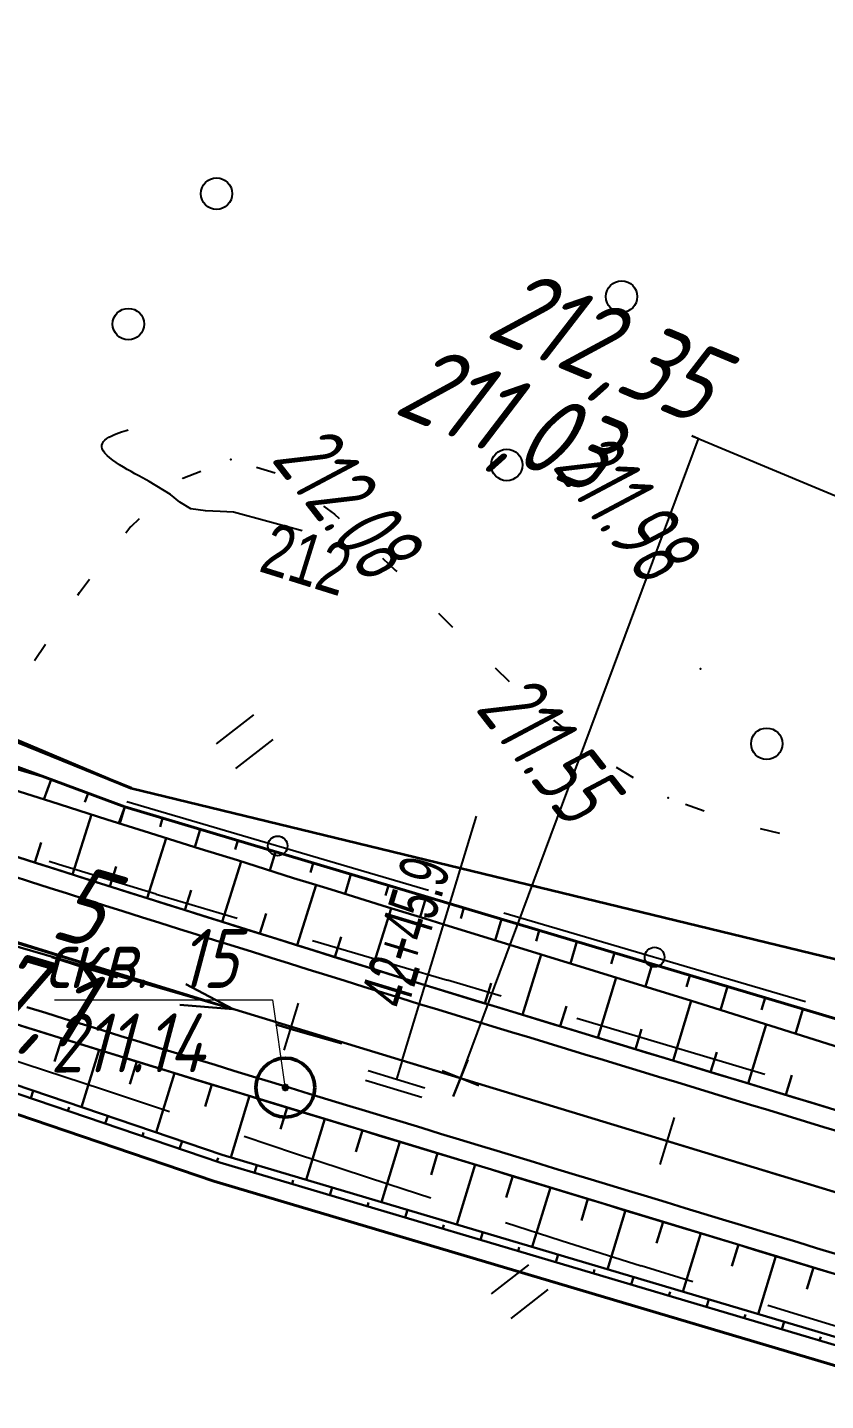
# Model space of a CAD drawing. Header units: millimetres. Extents: x -1799 to 6962, y -1020 to 4121.
# Drawn here: x 1944.7 to 1985.3, y 2233.2 to 2303.1 of the extents above; entities that cross this region are included whole.
import ezdxf
from ezdxf import colors
from ezdxf.entities.mleader import LeaderData, LeaderLine
from ezdxf.math import Vec2, Vec3

# ---------------------------------------------------------------- set-up
doc = ezdxf.new("R2010")
doc.units = ezdxf.units.MM
doc.linetypes.add('CONTI', pattern=[0])
doc.linetypes.add('STROT', pattern=[1.7, 0.5, -1.2])
for name, color, linetype, lineweight in [('10', 1, 'Continuous', 35), ('геология', 7, 'Continuous', 20), ('КОПИЯ_ОСЬ_13_ОТКОСЫ', 7, 'Continuous', 30), ('ОСЬ_ВЕРХ_ПОКРЫТИЯ_ГРАНИЦЫ_ПОЛОС', 7, 'Continuous', 30), ('ОСЬ_ВЕРХ_ПОКРЫТИЯ_ОСЬ', 1, 'Continuous', 30), ('Отметки', 5, 'Continuous', 30), ('Уклоны ПЧ', 5, 'Continuous', 30)]:
    doc.layers.add(name, color=color, linetype=linetype, lineweight=lineweight)
for name, color, linetype in [('_Ростелеком', 6, 'Continuous'), ('GOR_BDEFAULT', 212, 'CONTI'), ('PI_OTDEFAULT', 172, 'CONTI'), ('PI_TTDEFAULT', 5, 'CONTI'), ('PLN_O', 7, 'CONTI'), ('SIT_LDEFAULT', 7, 'CONTI'), ('ZAPSKDEFAULT', 7, 'CONTI'), ('КОПИЯ_ОСЬ_ТАНГЕНСЫ', 1, 'Continuous'), ('ОСЬ_ВЕРХ_ПОКРЫТИЯ_ПИКЕТЫ', 1, 'Continuous'), ('ОСЬ_ВЕРХ_ПОКРЫТИЯ_РАЗБИВКА_КРИВ', 1, 'Continuous'), ('ОСЬ_ВЕРХ_ПОКРЫТИЯ_ТАНГЕНСЫ', 1, 'Continuous'), ('разметка', 7, 'Continuous')]:
    doc.layers.add(name, color=color, linetype=linetype)
doc.styles.add('eskd', font='spds.shx', dxfattribs={"width": 1.2, "oblique": 15})
doc.styles.add('SHRFT', font='TXT', dxfattribs={"width": 3.5})
doc.styles.get("Standard").update_dxf_attribs({"font": 'arial.ttf'})
doc.styles.add('STYLE1', font='romand.shx', dxfattribs={"width": 0.9})
doc.styles.add('ГОСТ', font='', dxfattribs={"oblique": 15, "height": 4})
doc.styles.get('ГОСТ').set_extended_font_data('GOST type A')
doc.linetypes.add('кабель_связи_проект.', pattern='A,10,-1,["/",STYLE1,S=3,R=0,X=0,Y=-1.5],-4.1', length=15.1)

# ---------------------------------------------------------------- blocks, each defined once
blk = doc.blocks.new('BL_2011')
at = {"color": 0}
for p, q in [((0, 0), (0, 2.4)), ((1.6, 0), (1.6, 2.4))]:
    blk.add_line(p, q, dxfattribs=at)
blk = doc.blocks.new('BL_2002')
at = {"color": 0}
blk.add_circle((0, 0), 0.8, dxfattribs=at)
blk = doc.blocks.new('_None')
blk = doc.blocks.new('Крест')
at = {"layer": 'Отметки'}
for points in [[(0, 1), (0, -1)], [(-1, 0), (1, 0)]]:
    blk.add_lwpolyline(points, dxfattribs=at)
blk = doc.blocks.new('Стрелка')
at = {"layer": 'Уклоны ПЧ', "ltscale": 2}
for points in [[(-0.02342005360436872, -0.04794833697465961), (-0.02342005360436872, 17.97170368749525)], [(-0.02342005360436872, -0.04794833697465961), (-0.5784949510263147, 2.621650927669716)], [(-0.02342005360436872, -0.04794833697465961), (0.5316548438175772, 2.621650927669716)]]:
    blk.add_lwpolyline(points, dxfattribs=at)

msp = doc.modelspace()

# ---------------------------------------------------------------- linework, layer by layer
at = {"layer": '10'}
for points in [[(1669.735964376314, 2453.013480735396), (1726.415964376481, 2400.56348073521), (1756.385964376686, 2382.173480734614), (1836.675964376258, 2319.303480735433), (1870.275964376351, 2298.053480735433), (1950.005964376332, 2264.3734807348), (2101.215964376295, 2227.683480735322), (2162.085964376407, 2219.923480734614), (2159.525964376351, 2213.473480735359), (2297.715964376295, 2209.333480734763)], [(2183.505964376332, 2191.983480735135), (2147.735964376314, 2194.533480734949), (2142.615964376668, 2191.883480735508), (2116.1859643765, 2194.943480735098), (2121.505964376332, 2198.673480734614), (2060.255964376332, 2212.883480735508), (1954.215964376295, 2244.3734807348), (1908.265964376575, 2259.993480734912), (1868.805964376612, 2274.963480734651), (1861.985964376314, 2277.543480734726), (1816.175964376258, 2308.343480734539), (1771.535964376593, 2341.523480735173), (1769.965964376295, 2334.713480734651), (1760.115964376668, 2342.793480734726)]]:
    msp.add_lwpolyline(points, dxfattribs=at)
at = {"layer": '_Ростелеком', "linetype": 'кабель_связи_проект.', "lineweight": 40, "ltscale": 0.25}
for points in [[(1696.714648970878, 2398.476130288479), (1727.091222252473, 2370.957340737258), (1759.704602863038, 2347.136348735926), (1771.53596436859, 2341.523480700714), (1788.74518032856, 2328.732222103898), (1824.303815422152, 2302.878782804509), (1851.46884326629, 2285.136642693927), (1851.46884326629, 2285.136642693927), (1863.17466596902, 2278.062137788546), (1878.271485360232, 2271.372531694745), (1892.091307884557, 2266.129684680526), (1908.265964376575, 2259.993480734912), (1954.21596437548, 2244.3734807348), (2038.371203434022, 2219.382453972858), (2060.255964376594, 2212.883480735508), (2096.453258847565, 2204.485708415893), (2121.505964377351, 2198.673480735545), (2147.735964376314, 2194.533480734949), (2165.620964376323, 2193.258480735508)], [(1861.583909030489, 2302.153266930406), (1869.855509096591, 2297.47169012056), (1902.423554655057, 2283.685701707763), (1950.005964376245, 2264.3734807348)]]:
    msp.add_lwpolyline(points, dxfattribs=at)
at = {"layer": 'GOR_BDEFAULT', "color": 212, "elevation": 212, "flags": 128}
msp.add_lwpolyline([(1958.711700376423, 2277.479210735683), (1955.211700376423, 2278.429215735209), (1954.53170037643, 2278.45921473523), (1953.79170037644, 2278.489212735009), (1953.051700376449, 2278.599213735585), (1952.481700376442, 2278.939217735467), (1952.001700376402, 2279.329216734891), (1950.931700376395, 2279.989212735009), (1950.771700376421, 2280.069214735565), (1950.591700376428, 2280.169213734952), (1950.401700376426, 2280.26921173503), (1950.201700376414, 2280.379212735606), (1950.011700376412, 2280.489212735009), (1949.8117003764, 2280.599213735585), (1949.611700376447, 2280.719216735487), (1949.421700376444, 2280.839211735328), (1949.241700376451, 2280.95921473523), (1949.071700376409, 2281.079216734891), (1948.921700376444, 2281.199212734972), (1948.78170037643, 2281.319214735565), (1948.671700376444, 2281.429215735209), (1948.591700376428, 2281.539216734854), (1948.53170037643, 2281.649216735189), (1948.511700376412, 2281.749215735507), (1948.511700376412, 2281.839211735328), (1948.551700376449, 2281.929215735209), (1948.601700376437, 2282.01921173503), (1948.671700376444, 2282.099213735585), (1948.771700376421, 2282.169213734952), (1948.871700376398, 2282.239212735009), (1948.991700376451, 2282.299218735111), (1949.121700376398, 2282.359215734911), (1949.251700376402, 2282.419213734952), (1949.381700376407, 2282.469216735487), (1949.511700376412, 2282.509217735765), (1949.631700376407, 2282.549218735111), (1949.751700376402, 2282.589211735328), (1949.861700376447, 2282.619217735169)], dxfattribs=at)
at = {"layer": 'PI_TTDEFAULT', "color": 5}
for p in [(1955.081700376419, 2281.109215734911, 212.083), (1978.981700376442, 2270.449212734972, 211.977), (1977.341700376428, 2263.889214735863, 211.554)]:
    msp.add_point(p, dxfattribs=at)
at = {"layer": 'PLN_O'}
for p, q in [((1936.971700376433, 2267.469216735487), (1945.951700376414, 2264.829216734891)), ((1949.79170037644, 2263.699212734972), (1965.141700376416, 2259.179215735209)), ((1968.971700376433, 2258.039216734854), (1984.321700376409, 2253.51921173503))]:
    msp.add_line(p, q, dxfattribs=at)
for centre in [(1957.461700376423, 2261.439217735467), (1976.641700376416, 2255.779213735287)]:
    msp.add_circle(centre, 0.5, dxfattribs=at)
at = {"layer": 'SIT_LDEFAULT', "color": 7}
for p, q in [((1956.381700376407, 2280.719216735487), (1957.341700376428, 2280.429215735209)), ((1952.621700376398, 2280.139214735863), (1952.641700376416, 2280.159211734695)), ((1952.641700376416, 2280.159211734695), (1953.551700376449, 2280.509217735765)), ((1959.801700376449, 2278.729210735683), (1960.351700376437, 2278.329216734891)), ((1950.001700376402, 2277.699212734972), (1950.431700376395, 2278.099213735585)), ((1960.351700376437, 2278.329216734891), (1960.591700376428, 2278.109215734911)), ((1949.741700376451, 2277.379212735606), (1949.991700376451, 2277.70921473523)), ((1962.79170037644, 2276.079216734891), (1963.441700376405, 2275.479210735683)), ((1963.441700376405, 2275.479210735683), (1963.521700376421, 2275.399216735189)), ((1947.381700376407, 2274.339211735328), (1947.891700376416, 2275.009217735765)), ((1947.29170037644, 2274.20921473523), (1947.381700376407, 2274.339211735328)), ((1965.641700376416, 2273.279213735287), (1966.351700376437, 2272.579216734891)), ((1945.091700376428, 2270.869217735169), (1945.641700376416, 2271.70921473523)), ((1968.53170037643, 2270.499215735507), (1969.251700376402, 2269.809212735307)), ((1971.501700376402, 2267.839211735328), (1972.271700376421, 2267.20921473523)), ((1974.691700376405, 2265.439217735467), (1975.551700376449, 2264.929215735209)), ((1978.221700376433, 2263.569214735565), (1979.161700376435, 2263.229210735683)), ((1982.021700376421, 2262.319214735565), (1982.991700376451, 2262.079216734891)), ((1946.301700376449, 2260.499215735507), (1945.841700376428, 2260.639214735863)), ((1951.271700376421, 2258.979210735683), (1946.301700376449, 2260.499215735507)), ((1955.401700376426, 2257.739212735009), (1951.271700376421, 2258.969216735487)), ((1961.261700376412, 2256.009217735765), (1959.241700376451, 2256.609215734911)), ((1966.101700376437, 2254.589211735328), (1961.261700376412, 2256.01921173503)), ((1968.841700376428, 2253.789216734854), (1966.101700376437, 2254.599213735585)), ((1975.021700376421, 2251.95921473523), (1972.681700376395, 2252.649216735189)), ((1979.131700376407, 2250.739212735009), (1975.021700376421, 2251.95921473523)), ((1943.631700376407, 2250.669213734952), (1948.54170037644, 2249.049218735111)), ((1982.261700376412, 2249.809212735307), (1979.131700376407, 2250.729210735683)), ((1948.54170037644, 2249.049218735111), (1951.961700376423, 2247.919213734952)), ((1955.751700376402, 2246.659211734695), (1958.361700376447, 2245.789216734854)), ((1958.361700376447, 2245.789216734854), (1963.111700376447, 2244.219216735487)), ((1963.111700376447, 2244.219216735487), (1965.251700376402, 2243.51921173503)), ((1969.051700376449, 2242.26921173503), (1971.891700376416, 2241.349213735585)), ((1971.891700376416, 2241.359215734911), (1975.961700376423, 2240.069214735565)), ((1975.961700376423, 2240.079216734891), (1978.591700376428, 2239.259217735765)), ((1982.401700376426, 2238.069214735565), (1984.121700376398, 2237.539216734854)), ((1984.121700376398, 2237.539216734854), (1988.201700376414, 2236.289216734854))]:
    msp.add_line(p, q, dxfattribs=at)
at = {"layer": 'геология', "color": 1, "linetype": 'Continuous'}
for p, q in [((1946.114230466404, 2253.595781768126), (1957.205442244516, 2253.595781768126)), ((1957.205442244516, 2253.595781768126), (1957.827074555398, 2249.18487482929))]:
    msp.add_line(p, q, dxfattribs=at)
at = {"layer": 'геология', "color": 1, "linetype": 'Continuous', "lineweight": 50}
for radius in [1.5, 0.1033866461948492]:
    msp.add_circle((1957.851706781405, 2249.1392153673), radius, dxfattribs=at)
at = {"layer": 'КОПИЯ_ОСЬ_13_ОТКОСЫ'}
for p, q in [((1945.939141837191, 2264.815326087562), (1945.565785495748, 2263.808294718538)), ((1947.814407717649, 2264.120072264609), (1947.64377049474, 2263.659822853667)), ((1949.689673598108, 2263.424818442588), (1949.381070384328, 2262.592441750144)), ((1949.689673598108, 2263.424818442588), (1949.436317917027, 2262.575371493039)), ((1951.606241794283, 2262.853183638689), (1951.47588722368, 2262.41613288076)), ((1953.522809990458, 2262.281548833859), (1953.251578771402, 2261.372169061017)), ((1955.439378186633, 2261.709914029961), (1955.301580406851, 2261.247907797259)), ((1957.355946382808, 2261.138279226062), (1957.071520739797, 2260.184661396233)), ((1959.272514578983, 2260.566644421232), (1959.126605361127, 2260.077442286921)), ((1961.189082775158, 2259.995009617333), (1960.892937353065, 2259.002097895754)), ((1963.105650971333, 2259.423374813435), (1962.952663464219, 2258.910440701445)), ((1965.022219167508, 2258.851740008605), (1964.713467351956, 2257.816561769147)), ((1966.938787363682, 2258.280105204706), (1966.780852049191, 2257.750582162676)), ((1968.855355559857, 2257.708470399876), (1968.534370507676, 2256.632276757074)), ((1970.771923756032, 2257.136835595978), (1970.608874018197, 2256.590164995206)), ((1972.688491952207, 2256.565200792079), (1972.357278053134, 2255.454712031794)), ((1974.605060148382, 2255.993565987249), (1974.436895987261, 2255.429747827736)), ((1976.521628344557, 2255.42193118335), (1976.180185598825, 2254.277147306514)), ((1978.438196540732, 2254.850296379452), (1978.26491795615, 2254.269330662129)), ((1980.354764736936, 2254.278661574622), (1979.997712587889, 2253.081542735373)), ((1982.271332933111, 2253.707026770723), (1982.088494936916, 2253.09401040749)), ((1984.187901129286, 2253.135391966824), (1983.813601293581, 2251.880445354072)), ((1944.898210617752, 2248.597107331653), (1945.02694954692, 2248.975823963446)), ((1946.79179378236, 2247.953412684065), (1946.856163247032, 2248.142771000427)), ((1948.685376946969, 2247.309718037409), (1948.814115876166, 2247.688434669201)), ((1950.578960111607, 2246.666023389821), (1950.643329576278, 2246.855381706183)), ((1952.472543276215, 2246.022328743165), (1952.601282205413, 2246.401045375888)), ((1954.366126440824, 2245.378634095577), (1954.430495905495, 2245.567992411939)), ((1956.281459175641, 2244.803266503302), (1956.395329645495, 2245.186715999072)), ((1958.198706656238, 2244.233914154035), (1958.255641891106, 2244.425638901454)), ((1960.115954136834, 2243.664561803837), (1960.229824606688, 2244.048011299607)), ((1962.033201617431, 2243.095209454571), (1962.090136852299, 2243.286934202922)), ((1963.950449098056, 2242.525857104373), (1964.064319567939, 2242.909306600143)), ((1965.867696578653, 2241.956504755107), (1965.92463181355, 2242.148229502526)), ((1967.784944059249, 2241.387152404909), (1967.898814529161, 2241.770601900679)), ((1969.702191539875, 2240.817800055643), (1969.759126774743, 2241.009524803993)), ((1971.619439020471, 2240.248447705445), (1971.733309490382, 2240.631897201215)), ((1973.536686501067, 2239.679095356179), (1973.593621735965, 2239.870820103598)), ((1975.453933981664, 2239.109743006912), (1975.567804451342, 2239.493192501751)), ((1977.371181462289, 2238.540390656714), (1977.428116697187, 2238.732115405065)), ((1979.288428942886, 2237.971038307448), (1979.402299412593, 2238.354487803218)), ((1981.205676423482, 2237.40168595725), (1981.26261165838, 2237.59341070467)), ((1983.122923904108, 2236.832333607984), (1983.236794373815, 2237.215783103754)), ((1985.040171384704, 2236.262981257786), (1985.097106619631, 2236.454706006137))]:
    msp.add_line(p, q, dxfattribs=at)
at = {"layer": 'КОПИЯ_ОСЬ_13_ОТКОСЫ', "lineweight": 40, "ltscale": 7}
for points in [[(1949.689673598108, 2263.424818442588), (1918.559070551864, 2274.966472875712)], [(1949.689673598108, 2263.424818442588), (2006.066690221758, 2246.609833760572)]]:
    msp.add_lwpolyline(points, dxfattribs=at)
at = {"layer": 'КОПИЯ_ОСЬ_13_ОТКОСЫ'}
for points in [[(1907.399590609401, 2273.741867831362), (1907.450641649057, 2273.72192953938), (1913.003864305307, 2271.60376547688), (1919.055377977182, 2269.382940281567), (1920.456256883432, 2268.88013266438), (1923.263874070932, 2267.885869969067), (1926.077594774057, 2266.904790867505), (1928.897174852182, 2265.936040867505), (1931.722126024057, 2264.97876547688), (1936.018512742807, 2263.547368992505), (1940.321491258432, 2262.136236180005), (1943.070026414682, 2261.245733250317), (1948.767536180307, 2259.423955906567), (1954.477497117807, 2257.622076023755), (1964.968952195932, 2254.345586765942), (1990.226032274057, 2246.66187094563)], [(1881.028630758994, 2271.82390980461), (1892.58789381086, 2267.438654664357), (1908.739694850296, 2261.311121426907), (1954.640692400872, 2245.70777905864), (2038.7697500788, 2220.724527208519), (2060.61376555521, 2214.237653883559), (2096.76965557159, 2205.849487398204)], [(1880.866833655027, 2271.457473720809), (1892.446012117647, 2267.064663240139), (1908.604343286375, 2260.934652657633), (1954.519341536487, 2245.326550966513), (2038.655879608859, 2220.341077712749), (2060.511536647051, 2213.850747269963), (2096.679256507583, 2205.4598362608)], [(1904.199612571925, 2265.968699392316), (1904.927429024518, 2265.68695891687), (1910.597839180768, 2263.57465422937), (1914.151794258893, 2262.292305596558), (1917.713805977643, 2261.032539971558), (1921.518737618268, 2259.718941338745), (1925.330993477643, 2258.426338799683), (1928.193298165143, 2257.473457940308), (1931.535827462018, 2256.376778252808), (1934.881042305768, 2255.294624932495), (1937.845886055768, 2254.347237237183), (1940.620788399518, 2253.469307549683), (1945.886169258893, 2251.823555596558), (1953.068054024518, 2249.610420830933), (2004.651794258893, 2233.924385674683)], [(1944.029743211557, 2264.29321860188), (1945.925739305307, 2263.694707859692), (1946.873249070932, 2263.393072117505), (1948.766803758432, 2262.782232273755), (1950.668903367807, 2262.194463719067), (1953.516559617807, 2261.28784750813), (1954.469440477182, 2260.995977390942), (1955.423542039682, 2260.70728110188), (1956.373493211557, 2260.403692234692), (1957.325153367807, 2260.105108250317), (1958.275836961557, 2259.801885594067), (1959.230915086557, 2259.512334812817), (1960.187213914682, 2259.22583578938), (1963.043659227182, 2258.320196140942), (1964.957233445932, 2257.743047703442), (1965.910358445932, 2257.440557469067), (1978.525592820932, 2253.554693211255), (1979.381305711557, 2253.275518406567), (1992.068317430307, 2249.282110203442)], [(1944.029840246172, 2264.293198628736), (1945.925637975664, 2263.694687886548), (1946.873239294024, 2263.393097920728), (1948.766931310625, 2262.782197041822), (1950.668985143633, 2262.19450478108), (1953.516458288164, 2261.287827534986), (1954.469400182696, 2260.995957417798), (1955.42359329793, 2260.707306905103), (1956.373483434649, 2260.403657002759), (1957.325204626055, 2260.105073018384), (1958.275827184649, 2259.801941914869), (1959.230874792071, 2259.512391133619), (1960.187143102617, 2259.225892110181), (1963.043557897539, 2258.320176167798), (1964.957345739336, 2257.743012471509), (1965.910440221758, 2257.440522237134), (1978.525613561602, 2253.5546884969), (1979.381418004961, 2253.275528951001), (1992.068338170977, 2249.282166524244)], [(1947.016071336557, 2259.98413657063), (1947.990680711557, 2263.032598484692)], [(1950.828327195932, 2258.77368735188), (1951.794879930307, 2261.836065281567)], [(1945.111042039682, 2260.593145359692), (1945.435260789682, 2261.607793797192)], [(1948.921100633432, 2259.375616062817), (1949.242145555307, 2260.392950047192)], [(1954.643024461557, 2257.570440281567), (1955.604694383432, 2260.649419773755)], [(1952.735797899057, 2258.171758640942), (1953.057819383432, 2259.192510594067)], [(1958.461139695932, 2256.377935398755), (1959.422321336557, 2259.455083836255)], [(1956.552204149057, 2256.974126805005), (1956.872760789682, 2258.000493992505)], [(1962.279499070932, 2255.185552586255), (1963.239948289682, 2258.26099203938)], [(1960.370319383432, 2255.781743992505), (1960.690631883432, 2256.80737875813)], [(1969.926960008432, 2252.837285984692), (1970.863239305307, 2255.914922703442)], [(1968.013385789682, 2253.419317234692), (1968.326862352182, 2254.449712742505)], [(1973.753864305307, 2251.67310141438), (1974.685993211557, 2254.737432469067)], [(1977.580524461557, 2250.508916844067), (1978.508747117807, 2253.559942234692)], [(1971.840290086557, 2252.25513266438), (1972.152545945932, 2253.28101157063)], [(1975.667194383432, 2251.090948094067), (1975.977985399057, 2252.112432469067)], [(1981.407428758432, 2249.344732273755), (1982.321735399057, 2252.349981297192)], [(1946.472106758893, 2251.642891534058), (1946.108337227643, 2250.462227471558)], [(1948.383483712018, 2251.054024346558), (1947.485563416887, 2248.140055766714)], [(1979.494098680307, 2249.926763523755), (1979.803424852182, 2250.943731297192)], [(1950.294616524518, 2250.465035088745), (1949.939880196393, 2249.313301690308)], [(1952.205993477643, 2249.876045830933), (1951.274310308314, 2246.852129185026)], [(1954.118591133893, 2249.29096282312), (1953.776550118268, 2248.166573174683)], [(1983.320758836557, 2248.762578953442), (1983.625690477182, 2249.76441000813)], [(1956.031921212018, 2248.709175713745), (1955.079729066676, 2245.57740123329)], [(1957.945495430768, 2248.127266534058), (1957.609069649518, 2247.021065362183)], [(1959.859069649518, 2247.54535735437), (1958.914310058442, 2244.438670985785)], [(1961.772399727643, 2246.963570244995), (1961.437682930768, 2245.862373955933)], [(1963.685973946393, 2246.381661065308), (1962.748898117143, 2243.299938640011)], [(1965.599548165143, 2245.79975188562), (1965.265807930768, 2244.70258391687)], [(1967.512878243268, 2245.217964776245), (1966.583392543087, 2242.161234099803)], [(1969.426452462018, 2244.636055596558), (1969.092956368268, 2243.539620049683)], [(1971.340026680768, 2244.05414641687), (1970.41811365865, 2241.022462240805)], [(1973.253356758893, 2243.472359307495), (1972.920348946393, 2242.376656182495)], [(1975.166930977643, 2242.890450127808), (1974.252608572666, 2239.883757555311)], [(1977.080505196393, 2242.30854094812), (1976.747497383893, 2241.21381438562)], [(1978.993835274518, 2241.726753838745), (1978.087148668807, 2238.745039452252)], [(1980.907409493268, 2241.144844659058), (1980.572936837018, 2240.045479424683)], [(1982.820739571393, 2240.56293547937), (1981.921835387775, 2237.606277808)], [(1984.734313790143, 2239.981148369995), (1984.398864571393, 2238.877754815308)]]:
    msp.add_lwpolyline(points, dxfattribs=at)
at = {"layer": 'КОПИЯ_ОСЬ_ТАНГЕНСЫ'}
msp.add_line((1871.039738616828, 2278.739413559822), (2119.941700375852, 2203.019214735751), dxfattribs=at)
at = {"layer": 'ОСЬ_ВЕРХ_ПОКРЫТИЯ_ГРАНИЦЫ_ПОЛОС', "linetype": 'Continuous'}
for points in [[(1944.248191991219, 2260.867053475616), (1945.186894459484, 2260.56596568079), (1946.125973579134, 2260.265545810958), (1947.065417561078, 2259.965760375758), (1948.005214684477, 2259.666575837334), (1948.945353293248, 2259.367958622438), (1949.885821792306, 2259.069875122433), (1950.826608644225, 2258.772291688633), (1951.767702365303, 2258.475174632308), (1952.709091522333, 2258.178490242374), (1953.650764728614, 2257.882204763045), (1954.592710640465, 2257.586284413387), (1955.534917953695, 2257.29069537801), (1956.477375399825, 2256.995403819171), (1957.420071742419, 2256.700375864667), (1958.362995773621, 2256.405577617151), (1959.306136310255, 2256.110975159717), (1960.249482190304, 2255.816534543795), (1961.193022269415, 2255.522221799393), (1962.136745416685, 2255.228002940689), (1963.080640511596, 2254.933843960439), (1964.024696440183, 2254.639710828115), (1964.968902090573, 2254.345569497359), (1965.904350643317, 2254.060990178411), (1966.839799195974, 2253.776410862257), (1967.775247748717, 2253.491831543309), (1968.710696301432, 2253.207252227155), (1969.646144854089, 2252.922672911001), (1970.581593406832, 2252.638093591121), (1971.517041959518, 2252.353514275898), (1972.452490512233, 2252.068934956019), (1973.387939064947, 2251.784355639865), (1974.32338761772, 2251.499776321848), (1975.258836170377, 2251.215197005694), (1976.194284723091, 2250.930617686746), (1977.129733275806, 2250.64603836966), (1978.065181828521, 2250.361459052575), (1979.000630381235, 2250.076879735489), (1979.93607893395, 2249.792300417473), (1980.871527486635, 2249.507721099456), (1981.806976039379, 2249.223141784233), (1982.742424592094, 2248.938562463422), (1983.67787314475, 2248.653983145406), (1984.613321697494, 2248.36940382832), (1985.548770250238, 2248.084824513097)], [(1986.193171773639, 2246.843536447187), (1985.257723220924, 2247.128115764272), (1984.322274668268, 2247.412695080427), (1983.386826115553, 2247.697274399375), (1982.45137756278, 2247.981853717391), (1981.515929010124, 2248.266433035408), (1980.580480457409, 2248.551012352494), (1979.645031904694, 2248.83559167051), (1978.709583351922, 2249.120170988527), (1977.774134799265, 2249.404750304681), (1976.83868624655, 2249.689329623629), (1975.903237693865, 2249.973908940715), (1974.967789141121, 2250.258488258732), (1974.032340588406, 2250.543067575817), (1973.096892035692, 2250.827646891971), (1972.161443483035, 2251.112226210919), (1971.225994930262, 2251.396805528005), (1970.290546377548, 2251.681384846022), (1969.355097824833, 2251.965964162176), (1968.419649272148, 2252.250543479261), (1967.484200719491, 2252.535122795415), (1966.548752166747, 2252.819702114363), (1965.613303613974, 2253.10428143238), (1964.677855061289, 2253.388860751328), (1963.733632165162, 2253.683007327293), (1962.789524332338, 2253.977156252054), (1961.845542676348, 2254.271341578488), (1960.901698314186, 2254.565597341781), (1959.958002370267, 2254.859957563144), (1959.014465980619, 2255.154456253548), (1958.071100295938, 2255.449127394159), (1957.12791648575, 2255.744004960557), (1956.184925741874, 2256.039122902242), (1955.242139281947, 2256.334515139845), (1954.299568353405, 2256.63021558841), (1953.357224236834, 2256.926258122933), (1952.415118249841, 2257.222676602577), (1951.473261750691, 2257.519504855772), (1950.531666141682, 2257.81677668487), (1949.590342873134, 2258.114525862423), (1948.649303446911, 2258.412786131178), (1947.708559419765, 2258.711591201288), (1946.7681224075, 2259.010974749376), (1945.828004088116, 2259.31097041854), (1944.888216205591, 2259.611611815554), (1943.948770573546, 2259.912932510872)]]:
    msp.add_lwpolyline(points, dxfattribs=at)
at = {"layer": 'ОСЬ_ВЕРХ_ПОКРЫТИЯ_ГРАНИЦЫ_ПОЛОС', "linetype": 'Continuous', "lineweight": 30}
for points in [[(1985.846766319397, 2240.677417721053), (1984.890111410708, 2240.96844837108), (1983.933456501991, 2241.259479022038), (1982.976801593448, 2241.550509672065), (1982.020146684672, 2241.841540323024), (1981.063491776013, 2242.132570973051), (1980.106836867382, 2242.423601624941), (1979.150181958694, 2242.714632275899), (1978.193527050034, 2243.005662925926), (1977.236872141375, 2243.296693575953), (1976.280217232686, 2243.587724228774), (1975.323562324027, 2243.878754878801), (1974.366907415397, 2244.169785528828), (1973.410252506679, 2244.460816179787), (1972.453597597991, 2244.751846830745), (1971.496942689419, 2245.042877480772), (1970.540287780672, 2245.333908131731), (1969.583632871983, 2245.624938783621), (1968.626977963353, 2245.915969434579), (1967.670323054635, 2246.207000083675), (1966.713668145976, 2246.498030734633), (1965.757013237346, 2246.789061385592), (1964.800358328657, 2247.080092037481), (1963.843703419998, 2247.371122687508), (1962.887048407874, 2247.6621533692), (1961.930337707056, 2247.953208336991), (1960.97353197411, 2248.244332637091), (1960.01664199745, 2248.5355617175), (1959.059678577099, 2248.82693102808), (1958.102652528856, 2249.118476033595), (1957.145574687815, 2249.410232199741), (1956.188455912643, 2249.702235004318), (1955.231307089396, 2249.994519926061), (1954.274139135532, 2250.287122444634), (1953.316963003754, 2250.580078046222), (1952.359789686083, 2250.873422216077), (1951.402630217732, 2251.167190441315), (1950.445495680886, 2251.461418199738), (1949.488397209099, 2251.756140977529), (1948.531345990728, 2252.051394246903), (1947.574353273385, 2252.347213481006), (1946.617430367196, 2252.643634144601), (1945.660588649518, 2252.940691692208), (1944.703839568343, 2253.238421571826)], [(1985.555719289036, 2239.72070897409), (1984.599064382064, 2240.011739624118), (1983.642409472503, 2240.302770275076), (1982.685754564774, 2240.593800925103), (1981.729099655213, 2240.884831576062), (1980.772444747368, 2241.175862226089), (1979.815789837021, 2241.466892877978), (1978.859134929206, 2241.757923528937), (1977.90248002139, 2242.048954178964), (1976.945825112731, 2242.339984828991), (1975.989170201481, 2242.631015481812), (1975.032515295383, 2242.922046131839), (1974.075860386753, 2243.213076781866), (1973.119205477191, 2243.504107432825), (1972.162550568502, 2243.795138083783), (1971.205895660745, 2244.08616873381), (1970.249240751184, 2244.377199384769), (1969.292585841651, 2244.668230036658), (1968.335930933836, 2244.959260687617), (1967.379276026864, 2245.250291335781), (1966.422621116488, 2245.541321987671), (1965.465966207828, 2245.832352638629), (1964.509311298325, 2246.123383290519), (1963.552656391354, 2246.414413940546), (1962.596001379055, 2246.705444622238), (1961.639283955776, 2246.996501635213), (1960.68244123029, 2247.287637189415), (1959.725478829621, 2247.578888309573), (1958.768407563077, 2247.870290449274), (1957.811238243923, 2248.161879089114), (1956.853981717673, 2248.453689706897), (1955.896648843171, 2248.745757804637), (1954.939250517064, 2249.038118881558), (1953.981797667433, 2249.330808445265), (1953.024301252657, 2249.623862014537), (1952.066772277301, 2249.917315110018), (1951.109221786677, 2250.211203258869), (1950.151660883459, 2250.505561980804), (1949.19410070545, 2250.800426811365), (1948.23655246592, 2251.095833271195), (1947.27902742383, 2251.391816892115), (1946.321536909332, 2251.688413195697), (1945.364092321493, 2251.985657699791), (1944.406705126816, 2252.283585919452)]]:
    msp.add_lwpolyline(points, dxfattribs=at)
at = {"layer": 'ОСЬ_ВЕРХ_ПОКРЫТИЯ_ОСЬ'}
msp.add_lwpolyline([(1943.948542894339, 2256.617123445881), (1946.781101579438, 2255.734008148697), (1950.560474525855, 2254.564984240954), (1955.287934902977, 2253.114233427134), (1963.80242524035, 2250.519430779305), (1963.80242524035, 2250.519430779305), (1989.025107283038, 2242.846263057006)], dxfattribs=at)
at = {"layer": 'ОСЬ_ВЕРХ_ПОКРЫТИЯ_ПИКЕТЫ'}
for p, q in [((1957.795922142608, 2251.041471969721), (1958.525080121946, 2253.432774678257)), ((1976.930498521202, 2245.219085460913), (1977.658116093875, 2247.610857329716))]:
    msp.add_line(p, q, dxfattribs=at)
at = {"layer": 'ОСЬ_ВЕРХ_ПОКРЫТИЯ_РАЗБИВКА_КРИВ'}
for p, q in [((1963.80242524035, 2250.519430779305), (1967.586036621078, 2262.95664449354)), ((1962.076315090419, 2249.999292576139), (1964.946441331625, 2249.126151489479)), ((1963.80242524035, 2250.519430779305), (1963.511378211037, 2249.562722033274)), ((1961.930791575791, 2249.520938203123), (1964.800917816998, 2248.647797115532))]:
    msp.add_line(p, q, dxfattribs=at)
at = {"layer": 'ОСЬ_ВЕРХ_ПОКРЫТИЯ_ТАНГЕНСЫ'}
msp.add_line((1871.039738616828, 2278.739413559822), (2119.941700375852, 2203.019214735751), dxfattribs=at)
at = {"layer": 'разметка', "linetype": 'STROT', "lineweight": 30, "ltscale": 7}
msp.add_lwpolyline([(1420.04652013846, 2714.635381437291), (1440.393871879622, 2684.830009072472, 0.005429849887838796), (1456.530483447374, 2662.117518240039, 0.01189004537385402), (1456.530483446792, 2662.117518240971, 0.0006123680250216313), (1456.530483446384, 2662.117518240971, 0.01946663806365156), (1511.95666602735, 2592.421971225564, 0.00029212228464458), (1511.956666027583, 2592.421971225564), (1511.956666027234, 2592.421971226496), (1564.877093945726, 2531.327615324793, 0.01663758282477941), (1591.789409003521, 2501.745606418152, 0.02173619361086284), (1625.842434961125, 2471.190218647395), (1679.386242054965, 2425.881549567369, 0.01625038634135074), (1781.272363377075, 2345.19752298334), (1793.110815636008, 2336.433078734589, 0.0374981641388079), (1867.95562784852, 2286.612720867072, 0.01049213208376626), (1879.200727661295, 2280.95277412833, 0.03749886609030127), (1963.803373555254, 2250.519142287237), (1979.686645083488, 2245.687181663153), (1979.68664508343, 2245.687181663153, 0.001668622624001404), (2014.916248147792, 2235.019000039821), (2014.916248147822, 2235.019000040752)], format="xyb", dxfattribs=at)

# ---------------------------------------------------------------- block references
at = {"layer": 'ZAPSKDEFAULT', "color": 7, "rotation": 307.9999999999999}
for name, p in [('BL_2002', (1954.351700376437, 2294.639214735863)), ('BL_2002', (1974.964271376442, 2289.40096273498)), ('BL_2002', (1949.865133376394, 2288.000772735489)), ('BL_2002', (1969.123517376438, 2280.830168734689)), ('BL_2011', (1954.351700376437, 2266.639214735863)), ('BL_2002', (1982.351700376437, 2266.639214735863)), ('BL_2011', (1968.351700376437, 2238.639214735863))]:
    msp.add_blockref(name, p, dxfattribs=at)
at = {"layer": 'Отметки', "rotation": 338.2695626108534}
msp.add_blockref('Крест', (1966.769533040768, 2249.613985082519), dxfattribs=at)
at = {"layer": 'Уклоны ПЧ', "rotation": 73.88931844905338}
msp.add_blockref('Стрелка', (1955.164704296689, 2253.170454822865), dxfattribs=at)

# ---------------------------------------------------------------- texts
at = {"layer": 'GOR_BDEFAULT', "color": 212, "style": 'SHRFT', "width": 0.75}
msp.add_text('212', height=2.625, rotation=342.68757, dxfattribs=at).set_placement((1956.439542376445, 2275.439774735284, 212))
at = {"layer": 'PI_OTDEFAULT', "color": 172, "style": 'eskd', "oblique": 10, "width": 0.8}
for s, p in [('212.08', (1957.081700376419, 2281.109215734911)), ('211.98', (1971.375527376435, 2280.742436735344)), ('211.55', (1967.468356376407, 2268.41426773594))]:
    msp.add_text(s, height=3.5, rotation=307.9999999999999, dxfattribs=at).set_placement(p)
at = {"layer": 'геология', "color": 1, "style": 'ГОСТ', "oblique": 15}
for s, p in [('скв. 15', (1945.621054202647, 2254.196122569417)), ('211.14', (1945.899072640876, 2249.903181188193))]:
    msp.add_text(s, height=3, rotation=0.1, dxfattribs=at).set_placement(p)
at = {"layer": 'ОСЬ_ВЕРХ_ПОКРЫТИЯ_РАЗБИВКА_КРИВ', "width": 0.6}
msp.add_text('42+45.9', height=2.5, rotation=73.079349465319, dxfattribs=at).set_placement((1964.051688440008, 2253.056726161775))
at = {"layer": 'Отметки', "color": 0, "style": 'ГОСТ', "oblique": 15}
msp.add_text('211,03', height=4, rotation=337.6280601871045, dxfattribs=at).set_placement((1963.285679268718, 2283.504712227185, 126.574))
at = {"layer": 'Уклоны ПЧ', "style": 'ГОСТ', "oblique": 15}
for s, p in [('5', (1945.802916153925, 2256.83401960918)), ('77,1', (1940.106996794764, 2253.083427313169))]:
    msp.add_text(s, height=4, rotation=343.6802839281242, dxfattribs=at).set_placement(p)

# ---------------------------------------------------------------- leaders
at = {"layer": 'Отметки', "ltscale": 0.2}
ml = msp.add_multileader_mtext('Standard', dxfattribs=at)
ml.set_content('212,35', color=256, style='ГОСТ')
ml.set_leader_properties()
ml.set_arrow_properties(name='NONE')
ml.build(insert=Vec2(0, 0))
ml.multileader.update_dxf_attribs({"text_left_attachment_type": 6, "text_right_attachment_type": 6, "dogleg_length": 0.36, "arrow_head_size": 2})
ctx = ml.context
ctx.base_point, ctx.arrow_head_size, ctx.landing_gap_size, ctx.plane_origin, ctx.plane_x_axis, ctx.plane_y_axis = Vec3(1960.334333401014, 2289.917250139891), 2, 0, Vec3(1962.122729961129, 2216.199849314441), Vec3(0.9226384243515042, -0.3856660963970955), Vec3(0.3856660963970955, 0.9226384243515042)
ctx.left_attachment, ctx.right_attachment, ctx.text_align_type = 6, 6, 2
notes = []
notes.append((ctx, [(1, (1, 1, 0), (1978.877948037853, 2282.165954202798), (-0.9226384243515042, 0.3856660963970956), 0.3600000000000002, [(0, [(1966.769533040768, 2249.613985082519)], 0, [])])]))
ctx.mtext.insert, ctx.mtext.text_direction, ctx.mtext.rotation, ctx.mtext.alignment, ctx.mtext.line_spacing_style, ctx.mtext.flow_direction = Vec3(1980.319862248502, 2286.548930748751), Vec3(0.9226384243515042, -0.3856660963970955), 5.887255646079415, 3, 2, 5
for ctx, leaders in notes:
    for number, flags, end, landing, length, lines in leaders:
        leader = LeaderData()
        leader.index, (leader.has_last_leader_line, leader.has_dogleg_vector, leader.attachment_direction) = number, flags
        leader.last_leader_point, leader.dogleg_vector, leader.dogleg_length = Vec3(end), Vec3(landing), length
        for number, points, colour, breaks in lines:
            line = LeaderLine()
            line.index, line.vertices, line.color, line.breaks = number, Vec3.list(points), colors.encode_raw_color(colour), breaks
            leader.lines.append(line)
        ctx.leaders.append(leader)

doc.saveas('drawing.dxf')
